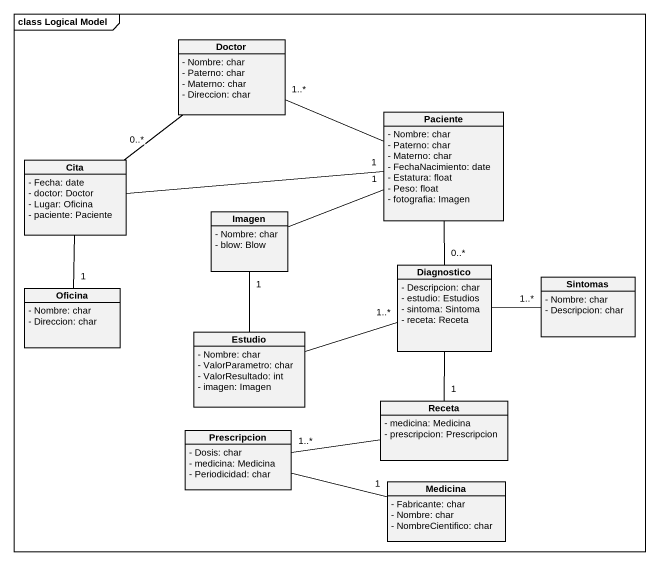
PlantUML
@startuml
mainframe class Logical Model
hide circle
hide empty members
skinparam classAttributeIconSize 0
class Doctor {
  - Nombre: char
  - Paterno: char
  - Materno: char
  - Direccion: char
}
class Paciente {
  - Nombre: char
  - Paterno: char
  - Materno: char
  - FechaNacimiento: date
  - Estatura: float
  - Peso: float
  - fotografia: Imagen
}
class Cita {
  - Fecha: date
  - doctor: Doctor
  - Lugar: Oficina
  - paciente: Paciente
}
class Imagen {
  - Nombre: char
  - blow: Blow
}
class Diagnostico {
  - Descripcion: char
  - estudio: Estudios
  - sintoma: Sintoma
  - receta: Receta
}
class Oficina {
  - Nombre: char
  - Direccion: char
}
class Sintomas {
  - Nombre: char
  - Descripcion: char
}
class Estudio {
  - Nombre: char
  - ValorParametro: char
  - ValorResultado: int
  - imagen: Imagen
}
class Receta {
  - medicina: Medicina
  - prescripcion: Prescripcion
}
class Prescripcion {
  - Dosis: char
  - medicina: Medicina
  - Periodicidad: char
}
class Medicina {
  - Fabricante: char
  - Nombre: char
  - NombreCientifico: char
}
Doctor "1..*" -right- Paciente
Doctor -- "0..*" Cita
Paciente -- "0..*" Diagnostico
Cita -right- "1" Paciente
Cita -- "1" Oficina
Imagen -right- "1" Paciente
Diagnostico -right- "1..*" Sintomas
Diagnostico "1..*" -left- Estudio
Diagnostico -- "1" Receta
Estudio -up- "1" Imagen
Receta -left- "1..*" Prescripcion
Prescripcion -right- "1" Medicina
@enduml
